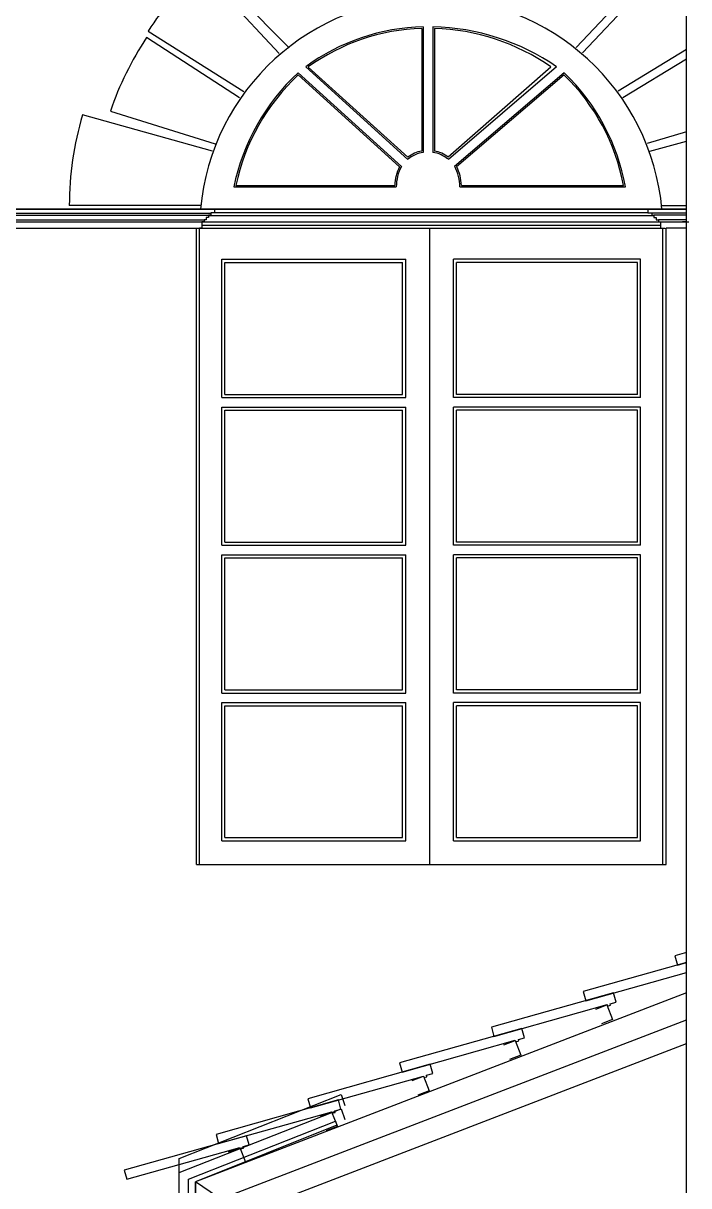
# Model space of a CAD drawing. Extents: x -43 to 90, y 6 to 81.
# Drawn here: x -10.729 to -8.634, y 67.614 to 71.273 of the extents above; entities that cross this region are included whole.
import ezdxf

# ---------------------------------------------------------------- set-up
doc = ezdxf.new("R2010")
doc.units = 0
doc.header["$LTSCALE"] = 0.1
doc.header["$MEASUREMENT"] = 0
doc.layers.add('imagem', color=7, linetype='CONTINUOUS')
doc.layers.add('visto', color=9, linetype='CONTINUOUS')

msp = doc.modelspace()

# ---------------------------------------------------------------- linework, layer by layer
at = {"layer": 'imagem', "linetype": 'ByBlock'}
msp.add_lwpolyline([(-30.5272, 81.1636), (-30.5272, 59.1814), (-8.6408, 59.1814), (-8.6408, 81.1636)], close=True, dxfattribs=at)
at = {"layer": 'visto'}
for p, q in [((-9.9229, 71.1783), (-10.1693, 71.4405)), ((-10.1492, 71.4562), (-9.8922, 71.1954)), ((-8.7431, 71.4562), (-8.9889, 71.1967)), ((-8.9682, 71.1797), (-8.7231, 71.4405)), ((-10.3363, 71.2486), (-10.0343, 71.0579)), ((-9.4747, 71.2567), (-9.4747, 70.8708)), ((-9.4697, 71.2618), (-9.4697, 70.8666)), ((-9.4397, 71.2618), (-9.4397, 70.8666)), ((-9.4347, 71.2567), (-9.4347, 70.8708)), ((-10.0483, 71.0381), (-10.3406, 71.2277)), ((-8.6408, 71.1907), (-8.856, 71.0591)), ((-9.8395, 71.1357), (-9.5186, 70.8447)), ((-9.8317, 71.1353), (-9.5183, 70.8513)), ((-9.0677, 71.1353), (-9.391, 70.8513)), ((-9.0499, 71.1357), (-9.3908, 70.8447)), ((-8.842, 71.0394), (-8.6408, 71.1615)), ((-9.8635, 71.1169), (-9.5385, 70.8223)), ((-9.8635, 71.1102), (-9.5447, 70.8212)), ((-9.0259, 71.1169), (-9.3709, 70.8223)), ((-9.0259, 71.1102), (-9.3647, 70.8212)), ((-10.133, 70.8702), (-10.5427, 70.9844)), ((-10.4543, 70.9967), (-10.1244, 70.8936)), ((-8.6408, 70.9311), (-8.7654, 70.8944)), ((-8.7567, 70.8709), (-8.6408, 70.9017)), ((-10.0661, 70.7578), (-9.5547, 70.7578)), ((-10.0598, 70.7628), (-9.5596, 70.7628)), ((-9.3547, 70.7578), (-8.8332, 70.7578)), ((-9.3498, 70.7628), (-8.8396, 70.7628)), ((-10.1701, 70.6992), (-10.584, 70.6992)), ((-8.7193, 70.6992), (-8.6408, 70.6992)), ((-10.0631, 70.6878), (-11.6346, 70.6878)), ((-11.6346, 70.6757), (-10.139, 70.6757)), ((-11.6299, 70.6878), (-8.6408, 70.6878)), ((-11.6226, 70.6687), (-10.146, 70.6687)), ((-11.6086, 70.6547), (-10.16, 70.6547)), ((-8.6408, 70.6878), (-11.5876, 70.6878)), ((-11.325, 70.6878), (-10.041, 70.6878)), ((-10.1715, 70.6878), (-8.7624, 70.6878)), ((-9.9341, 70.6878), (-10.1581, 70.6878)), ((-10.146, 70.6678), (-8.7434, 70.6678)), ((-10.127, 70.6778), (-8.7624, 70.6778)), ((-9.6344, 70.6878), (-9.9271, 70.6878)), ((-9.2876, 70.6878), (-9.6274, 70.6878)), ((-9.0165, 70.6878), (-9.2806, 70.6878)), ((-8.7624, 70.6878), (-9.0095, 70.6878)), ((-8.6761, 70.6878), (-8.7624, 70.6878)), ((-8.6408, 70.6757), (-8.7504, 70.6757)), ((-8.6408, 70.6687), (-8.7434, 70.6687)), ((-8.6408, 70.6547), (-8.7294, 70.6547)), ((-8.6644, 70.6878), (-8.6408, 70.6878)), ((-11.6016, 70.6477), (-10.074, 70.6477)), ((-11.5946, 70.6277), (-10.174, 70.6277)), ((-11.5946, 70.6277), (-10.174, 70.6277)), ((-10.2759, 70.6278), (-10.167, 70.6278)), ((-10.184, 68.625), (-10.184, 70.6278)), ((-10.174, 70.6478), (-8.634, 70.6478)), ((-10.174, 68.625), (-10.174, 70.6278)), ((-10.167, 70.6378), (-8.7224, 70.6378)), ((-10.167, 70.6278), (-8.7084, 70.6278)), ((-9.4497, 70.6278), (-9.4497, 68.625)), ((-8.7154, 68.625), (-8.7154, 70.6278)), ((-8.7054, 68.625), (-8.7054, 70.6278)), ((-8.6408, 70.6277), (-8.7054, 70.6277)), ((-8.6408, 70.6277), (-8.7054, 70.6277)), ((-8.6408, 70.6477), (-8.6534, 70.6477)), ((-10.104, 70.095), (-10.104, 70.53)), ((-10.104, 70.53), (-9.5247, 70.53)), ((-10.094, 70.105), (-10.094, 70.52)), ((-10.094, 70.52), (-9.5347, 70.52)), ((-9.5347, 70.105), (-9.5347, 70.52)), ((-9.5247, 70.095), (-9.5247, 70.53)), ((-9.3747, 70.095), (-9.3747, 70.53)), ((-8.7854, 70.53), (-9.3747, 70.53)), ((-9.3647, 70.105), (-9.3647, 70.52)), ((-8.7954, 70.52), (-9.3647, 70.52)), ((-8.7954, 70.105), (-8.7954, 70.52)), ((-8.7854, 70.095), (-8.7854, 70.53)), ((-10.094, 70.105), (-9.5347, 70.105)), ((-8.7954, 70.105), (-9.3647, 70.105)), ((-10.104, 70.095), (-9.5247, 70.095)), ((-8.7854, 70.095), (-9.3747, 70.095)), ((-10.104, 69.63), (-10.104, 70.065)), ((-10.104, 70.065), (-9.5247, 70.065)), ((-10.094, 69.64), (-10.094, 70.055)), ((-10.094, 70.055), (-9.5347, 70.055)), ((-9.5347, 69.64), (-9.5347, 70.055)), ((-9.5247, 69.63), (-9.5247, 70.065)), ((-9.3747, 69.63), (-9.3747, 70.065)), ((-8.7854, 70.065), (-9.3747, 70.065)), ((-9.3647, 69.64), (-9.3647, 70.055)), ((-8.7954, 70.055), (-9.3647, 70.055)), ((-8.7954, 69.64), (-8.7954, 70.055)), ((-8.7854, 69.63), (-8.7854, 70.065)), ((-10.104, 69.63), (-9.5247, 69.63)), ((-10.094, 69.64), (-9.5347, 69.64)), ((-8.7854, 69.63), (-9.3747, 69.63)), ((-8.7954, 69.64), (-9.3647, 69.64)), ((-10.104, 69.165), (-10.104, 69.6)), ((-10.104, 69.6), (-9.5247, 69.6)), ((-9.5247, 69.165), (-9.5247, 69.6)), ((-9.3747, 69.165), (-9.3747, 69.6)), ((-8.7854, 69.6), (-9.3747, 69.6)), ((-8.7854, 69.165), (-8.7854, 69.6)), ((-10.094, 69.175), (-10.094, 69.59)), ((-10.094, 69.59), (-9.5347, 69.59)), ((-9.5347, 69.175), (-9.5347, 69.59)), ((-9.3647, 69.175), (-9.3647, 69.59)), ((-8.7954, 69.59), (-9.3647, 69.59)), ((-8.7954, 69.175), (-8.7954, 69.59)), ((-10.104, 69.165), (-9.5247, 69.165)), ((-10.094, 69.175), (-9.5347, 69.175)), ((-8.7854, 69.165), (-9.3747, 69.165)), ((-8.7954, 69.175), (-9.3647, 69.175)), ((-10.104, 69.135), (-9.5247, 69.135)), ((-10.104, 68.7), (-10.104, 69.135)), ((-10.094, 69.125), (-9.5347, 69.125)), ((-10.094, 68.71), (-10.094, 69.125)), ((-9.5347, 68.71), (-9.5347, 69.125)), ((-9.5247, 68.7), (-9.5247, 69.135)), ((-8.7854, 69.135), (-9.3747, 69.135)), ((-9.3747, 68.7), (-9.3747, 69.135)), ((-8.7954, 69.125), (-9.3647, 69.125)), ((-9.3647, 68.71), (-9.3647, 69.125)), ((-8.7954, 68.71), (-8.7954, 69.125)), ((-8.7854, 68.7), (-8.7854, 69.135)), ((-10.104, 68.7), (-9.5247, 68.7)), ((-10.094, 68.71), (-9.5347, 68.71)), ((-9.3747, 68.7), (-8.7854, 68.7)), ((-9.3647, 68.71), (-8.7954, 68.71)), ((-10.184, 68.625), (-8.7054, 68.625)), ((-10.1071, 67.5727), (-8.6408, 68.1364)), ((-10.0371, 67.5253), (-8.6408, 68.0614)), ((-10.0371, 67.5253), (-10.1871, 67.6269)), ((-10.1871, 67.2619), (-10.1871, 67.6269))]:
    msp.add_line(p, q, dxfattribs=at)
for points in [[(-10.127, 70.6878), (-10.127, 70.6758), (-10.139, 70.6758), (-10.139, 70.6688), (-10.146, 70.6688), (-10.146, 70.6618), (-10.153, 70.6618), (-10.153, 70.6548), (-10.16, 70.6548), (-10.16, 70.6478), (-10.167, 70.6478), (-10.167, 70.6278), (-10.174, 70.6278)], [(-8.7624, 70.6878), (-8.7624, 70.6758), (-8.7504, 70.6758), (-8.7504, 70.6688), (-8.7434, 70.6688), (-8.7434, 70.6618), (-8.7364, 70.6618), (-8.7364, 70.6548), (-8.7294, 70.6548), (-8.7294, 70.6478), (-8.7224, 70.6478), (-8.7224, 70.6278), (-8.7154, 70.6278)], [(-8.6408, 68.3168), (-8.9665, 68.2253), (-8.9584, 68.1964), (-8.6408, 68.2857)], [(-8.6408, 68.348), (-8.6776, 68.3376), (-8.6695, 68.3088), (-8.6408, 68.3168)], [(-8.6408, 68.2217), (-10.1871, 67.6269)], [(-8.927, 68.1702), (-8.8916, 68.184), (-8.8735, 68.1374), (-8.9089, 68.1236)], [(-9.2159, 68.0579), (-9.1805, 68.0716), (-9.1624, 68.025), (-9.1978, 68.0113)], [(-9.5048, 67.9455), (-9.4694, 67.9592), (-9.4513, 67.9126), (-9.4867, 67.8989)], [(-11.2187, 67.7638), (-11.2187, 67.3591), (-10.2384, 67.3591), (-10.2384, 67.7002), (-9.7287, 67.9013), (-9.7163, 67.8669)], [(-11.2187, 67.3591), (-10.2384, 67.3591), (-10.2384, 67.6554), (-9.7287, 67.8565), (-9.7163, 67.8221)], [(-9.7937, 67.8331), (-9.7583, 67.8469), (-9.7402, 67.8003), (-9.7756, 67.7865)], [(-11.2487, 67.6753), (-11.2487, 67.3291), (-10.2084, 67.3291), (-10.2084, 67.635), (-9.7465, 67.8173), (-9.742, 67.8048), (-10.1871, 67.6269), (-10.1871, 67.3066), (-11.269, 67.3066), (-11.2687, 67.6667)], [(-10.0827, 67.7207), (-10.0472, 67.7345), (-10.0291, 67.6879), (-10.0645, 67.6741)]]:
    msp.add_lwpolyline(points, dxfattribs=at)
for points in [[(-8.8704, 68.2211), (-9.2554, 68.1129), (-9.2473, 68.084), (-8.8911, 68.1841), (-8.8898, 68.1793), (-8.8801, 68.182), (-8.8815, 68.1868), (-8.8622, 68.1923)], [(-9.1593, 68.1088), (-9.5443, 68.0005), (-9.5362, 67.9716), (-9.18, 68.0718), (-9.1787, 68.0669), (-9.1691, 68.0697), (-9.1704, 68.0745), (-9.1512, 68.0799)], [(-9.4482, 67.9964), (-9.8333, 67.8881), (-9.8251, 67.8593), (-9.4689, 67.9594), (-9.4676, 67.9546), (-9.458, 67.9573), (-9.4593, 67.9621), (-9.4401, 67.9675)], [(-9.7371, 67.884), (-10.1222, 67.7758), (-10.1141, 67.7469), (-9.7579, 67.847), (-9.7565, 67.8422), (-9.7469, 67.8449), (-9.7482, 67.8497), (-9.729, 67.8551)], [(-10.026, 67.7716), (-10.4111, 67.6634), (-10.403, 67.6345), (-10.0468, 67.7346), (-10.0454, 67.7298), (-10.0358, 67.7325), (-10.0371, 67.7373), (-10.0179, 67.7427)]]:
    msp.add_lwpolyline(points, close=True, dxfattribs=at)
for centre, radius, start, end in [((-9.4447, 70.6224), 0.7293, 5.1373, 174.8627), ((-9.4547, 70.6122), 0.6498, 91.3262, 126.3209), ((-9.4546, 70.6118), 0.6452, 91.7857, 125.7627), ((-9.4549, 70.549), 0.7129, 55.3805, 88.7774), ((-9.455, 70.5796), 0.6774, 55.1252, 88.2805), ((-9.4075, 70.6229), 0.6724, 132.708, 168.4261), ((-9.4076, 70.6234), 0.6669, 133.1249, 167.9398), ((-9.4801, 70.642), 0.6571, 10.1417, 46.2754), ((-9.4797, 70.6431), 0.6512, 10.585, 45.8192), ((-9.4547, 70.7678), 0.1, 98.6269, 129.7147), ((-9.4547, 70.7678), 0.105, 100.9806, 127.32), ((-9.4547, 70.7678), 0.1, 50.2853, 81.3731), ((-9.4547, 70.7678), 0.105, 52.68, 79.0194), ((-9.4186, 70.7579), 0.1411, 153.3685, 178.046), ((-9.4186, 70.7579), 0.1361, 151.7882, 180.0802), ((-9.4907, 70.7579), 0.1361, 359.9198, 28.2118), ((-9.4907, 70.7579), 0.1411, 1.954, 26.6315), ((-9.4186, 70.7579), 0.1411, 180.0773, 180.0802), ((-9.4907, 70.7579), 0.1411, 359.9198, 359.9227), ((-9.4447, 70.6224), 0.7293, 179.5831, 179.627), ((-9.4497, 70.6277), 0.7243, 179.9927, 180.0369)]:
    msp.add_arc(centre, radius, start, end, dxfattribs=at)
for centre, major_axis, ratio, start_param, end_param in [((-9.434, 70.7213), (-1.045, 0.1558), 0.928095, -0.662203, -0.407365), ((-9.4362, 70.6992), (-1.0668, 0), 0.93434, -0.558922, -0.303147), ((-9.4362, 70.6992), (-1.1478, 0), 0.93434, -0.26921, 0)]:
    msp.add_ellipse(centre, major_axis=major_axis, ratio=ratio, start_param=start_param, end_param=end_param, dxfattribs=at)

doc.saveas('drawing.dxf')
